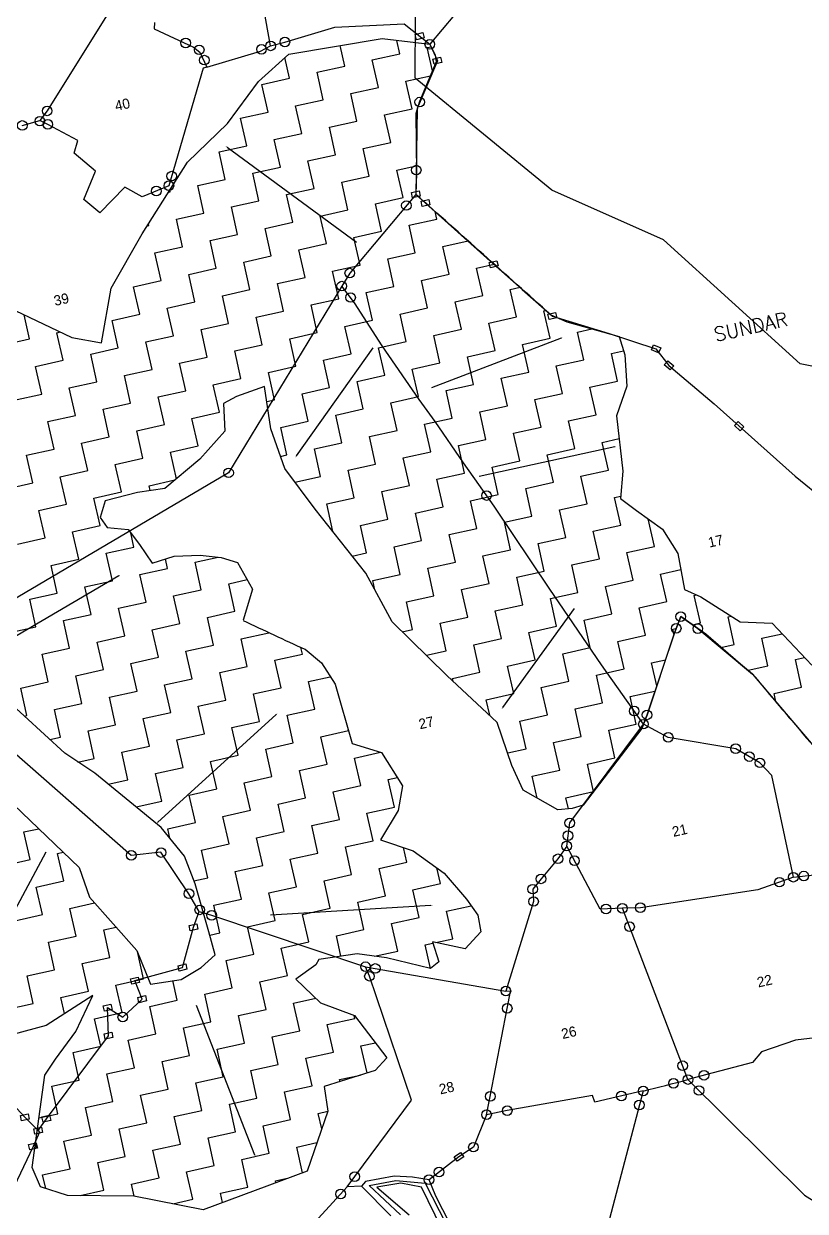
# Model space of a CAD drawing. Header units: metres. Extents: x 359024 to 361366, y 1738785 to 1741373.
# Drawn here: x 360037 to 360728, y 1739338 to 1740389 of the extents above; entities that cross this region are included whole.
import ezdxf

# ---------------------------------------------------------------- set-up
doc = ezdxf.new("R2010")
doc.units = ezdxf.units.M
for name, color, linetype in [('LINE_WATER', 4, 'Continuous'), ('POLY_HATCH', 12, 'Continuous'), ('POLY_PARCEL', 6, 'Continuous'), ('POLY_WATER', 4, 'Continuous'), ('SYM_ARROW', 1, 'Continuous'), ('TEXT_MAPOUT', 7, 'Continuous'), ('TEXT_PARCEL', 7, 'Continuous'), ('V_BOUND_LINE', 7, 'Continuous'), ('VILLAGE BOUNDRY', 15, 'Continuous')]:
    doc.layers.add(name, color=color, linetype=linetype)
doc.styles.get("Standard").update_dxf_attribs({"font": 'simplex.shx'})
doc.styles.add('TEXT_MAP', font='')
doc.styles.get('TEXT_MAP').set_extended_font_data('Kruti Dev 050')

msp = doc.modelspace()

# ---------------------------------------------------------------- linework, layer by layer
for points in [[(360383.1, 1740379.5), (360389.9, 1740381), (360390.9, 1740376.3), (360384.2, 1740374.8)], [(360398.8, 1740357.6), (360405.6, 1740359.2), (360406.6, 1740354.5), (360399.8, 1740353)], [(360379.8, 1740239.5), (360386.5, 1740241), (360387.6, 1740236.3), (360380.8, 1740234.8)], [(360388.3, 1740231.9), (360395.1, 1740233.4), (360396.1, 1740228.7), (360389.3, 1740227.2)], [(360448.6, 1740177.8), (360455.4, 1740179.3), (360456.5, 1740174.6), (360449.7, 1740173.1)], [(360500.5, 1740131.9), (360507.3, 1740133.4), (360508.3, 1740128.7), (360501.5, 1740127.2)], [(360593.8, 1740104.9), (360600.3, 1740102.3), (360598.4, 1740097.9), (360592, 1740100.5)], [(360606.5, 1740090.8), (360611.8, 1740086.3), (360608.7, 1740082.6), (360603.4, 1740087.1)], [(360668.7, 1740037.1), (360673.9, 1740032.4), (360670.7, 1740028.9), (360665.5, 1740033.5)], [(360183, 1739591.2), (360189.8, 1739592.7), (360190.9, 1739588), (360184.1, 1739586.5)], [(360173.4, 1739555.6), (360180.1, 1739557.2), (360181.2, 1739552.5), (360174.4, 1739550.9)], [(360131.3, 1739544.1), (360138, 1739545.6), (360139.1, 1739540.9), (360132.3, 1739539.4)], [(360137.7, 1739527.6), (360144.5, 1739529.2), (360145.5, 1739524.5), (360138.7, 1739522.9)], [(360107.1, 1739520.1), (360113.9, 1739521.6), (360114.9, 1739516.9), (360108.2, 1739515.4)], [(360107.8, 1739495.3), (360114.6, 1739496.8), (360115.6, 1739492.1), (360108.8, 1739490.6)], [(360033.8, 1739423.2), (360040.6, 1739424.7), (360041.6, 1739420), (360034.8, 1739418.5)], [(360052.9, 1739421.8), (360059.6, 1739423.3), (360060.7, 1739418.6), (360053.9, 1739417.1)], [(360045.7, 1739411.3), (360052.5, 1739412.8), (360053.5, 1739408.1), (360046.7, 1739406.6)], [(360041.1, 1739397.4), (360047.8, 1739398.9), (360048.9, 1739394.2), (360042.1, 1739392.7)], [(360417.5, 1739386.6), (360423.3, 1739390.5), (360426, 1739386.5), (360420.2, 1739382.6)]]:
    msp.add_lwpolyline(points, close=True)
for centre in [(360180, 1740371.9), (360267.8, 1740372.7), (360396, 1740370.7), (360192, 1740365.8), (360247.1, 1740366.3), (360255.2, 1740369.3), (360196.6, 1740356.7), (360387.1, 1740319.6), (360057.5, 1740311.8), (360035.5, 1740298.9), (360051, 1740302.7), (360058.1, 1740299.9), (360167.7, 1740254.1), (360384, 1740259.4), (360165.2, 1740245.6), (360154.1, 1740240.9), (360375.3, 1740228.1), (360325.2, 1740168.3), (360318.1, 1740156.8), (360325.9, 1740146.7), (360218, 1739991.6), (360446.2, 1739971.5), (360618, 1739864.4), (360614, 1739854), (360633.1, 1739853.8), (360576.8, 1739780.9), (360588.2, 1739777.5), (360585, 1739769.3), (360606.9, 1739757.6), (360666.6, 1739747.6), (360678.6, 1739740.6), (360688, 1739735.1), (360519.8, 1739681.9), (360518.3, 1739670.6), (360158.3, 1739655.7), (360517.1, 1739661.5), (360131.9, 1739653.2), (360509.4, 1739650.2), (360524, 1739648.5), (360726.9, 1739634.9), (360494.4, 1739632.4), (360705.3, 1739629.5), (360717.6, 1739633.9), (360182.9, 1739619.3), (360487, 1739623.3), (360192.5, 1739605), (360487.8, 1739612.4), (360551.9, 1739605.8), (360566.4, 1739606.4), (360582.3, 1739606.9), (360203, 1739600.2), (360572.7, 1739590.1), (360339.1, 1739554.7), (360347.8, 1739553.2), (360342.6, 1739546.3), (360463.3, 1739533.2), (360124.4, 1739510.2), (360464.5, 1739517.9), (360619.7, 1739467.1), (360638.6, 1739458.7), (360611.6, 1739451.6), (360624.4, 1739454.9), (360449.5, 1739440), (360565.5, 1739440.3), (360584.8, 1739444.8), (360634.1, 1739445.2), (360464.5, 1739427.4), (360581.4, 1739432.4), (360446.2, 1739423.8), (360434.6, 1739395.1), (360404.2, 1739373.1), (360329.6, 1739369), (360395.3, 1739366.3), (360317.1, 1739353.6)]:
    msp.add_circle(centre, 4.25)
at = {"layer": 'LINE_WATER'}
for p, q in [((360342.3, 1739361.2), (360366, 1739365.6)), ((360366, 1739365.6), (360392, 1739363.1)), ((360370.2, 1739335.2), (360342.3, 1739361.2)), ((360370.5, 1739363.2), (360349.1, 1739359.8)), ((360349.1, 1739359.8), (360377.7, 1739335.3)), ((360388.8, 1739359.8), (360370.5, 1739363.2)), ((360406.7, 1739322.8), (360388.8, 1739359.8)), ((360392, 1739363.1), (360451.9, 1739245.8))]:
    msp.add_line(p, q, dxfattribs=at)
at = {"layer": 'POLY_HATCH'}
for p, q in [((360271.3, 1740362.1), (360353.8, 1740375.7)), ((360353.8, 1740375.7), (360396, 1740370.7)), ((360396, 1740370.7), (360400.8, 1740361.4)), ((360244.6, 1740337.7), (360271.3, 1740362.1)), ((360401.7, 1740355.2), (360387, 1740320.2)), ((360400.8, 1740361.4), (360401.7, 1740355.2)), ((360217, 1740300.5), (360244.6, 1740337.7)), ((360387, 1740320.2), (360383.7, 1740309.6)), ((360181.8, 1740266.4), (360217, 1740300.5)), ((360383.7, 1740309.6), (360384.1, 1740256.7)), ((360141.5, 1740203), (360181.8, 1740266.4)), ((360384.1, 1740256.7), (360383.7, 1740237.9)), ((360114.2, 1740155.1), (360141.5, 1740203)), ((360105.6, 1740106.6), (360114.2, 1740155.1)), ((360029.2, 1740135.2), (360079.3, 1740111.4)), ((360503.2, 1740131.3), (360517.3, 1740125.1)), ((360517.3, 1740125.1), (360563.4, 1740112.1)), ((360079.3, 1740111.4), (360105.6, 1740106.6)), ((360563.4, 1740112.1), (360568.6, 1740095.9)), ((360568.6, 1740095.9), (360570.4, 1740068.4)), ((360225.1, 1740059), (360213.5, 1740053)), ((360249.8, 1740068), (360225.1, 1740059)), ((360255.5, 1740030.6), (360249.8, 1740068)), ((360570.4, 1740068.4), (360561.3, 1740042.1)), ((360213.5, 1740053), (360214.7, 1740028.4)), ((360561.3, 1740042.1), (360566.9, 1739993)), ((360214.7, 1740028.4), (360192.7, 1740003.7)), ((360267.7, 1739995.5), (360255.5, 1740030.6)), ((360192.7, 1740003.7), (360161.5, 1739977.8)), ((360294.7, 1739959.5), (360267.7, 1739995.5)), ((360566.9, 1739993), (360564.8, 1739969)), ((360161.5, 1739977.8), (360137.4, 1739974.2)), ((360108.9, 1739966.9), (360104.5, 1739952.2)), ((360137.4, 1739974.2), (360108.9, 1739966.9)), ((360564.8, 1739969), (360579, 1739958.2)), ((360339.4, 1739902.8), (360294.7, 1739959.5)), ((360579, 1739958.2), (360602, 1739941.9)), ((360104.5, 1739952.2), (360110.7, 1739943.3)), ((360110.7, 1739943.3), (360129.2, 1739941.4)), ((360129.2, 1739941.4), (360139.1, 1739928.1)), ((360602, 1739941.9), (360615.4, 1739920.3)), ((360139.1, 1739928.1), (360150.5, 1739911.8)), ((360150.5, 1739911.8), (360169.8, 1739917.8)), ((360169.8, 1739917.8), (360192.8, 1739918.7)), ((360192.8, 1739918.7), (360211.3, 1739916.8)), ((360211.3, 1739916.8), (360226, 1739912.3)), ((360226, 1739912.3), (360239.3, 1739888.8)), ((360615.4, 1739920.3), (360621.4, 1739888.4)), ((360362.7, 1739859.9), (360339.4, 1739902.8)), ((360239.3, 1739888.8), (360230.8, 1739861.2)), ((360621.4, 1739888.4), (360635.7, 1739881.9)), ((360635.7, 1739881.9), (360670.7, 1739859.7)), ((360411.2, 1739812.3), (360362.7, 1739859.9)), ((360618, 1739864.4), (360611.6, 1739847.8)), ((360640.1, 1739848.8), (360618, 1739864.4)), ((360670.7, 1739859.7), (360698.9, 1739858.5)), ((360670.9, 1739822.3), (360640.1, 1739848.8)), ((360698.9, 1739858.5), (360734, 1739821.4)), ((360611.6, 1739847.8), (360588.2, 1739777.5)), ((360285.6, 1739835.6), (360300.3, 1739823.4)), ((360300.3, 1739823.4), (360312.3, 1739804.6)), ((360681.6, 1739813.6), (360670.9, 1739822.3)), ((360455.7, 1739770.7), (360411.2, 1739812.3)), ((360312.3, 1739804.6), (360327.4, 1739752.1)), ((360073.1, 1739743.5), (360019.3, 1739793.3)), ((360588.2, 1739777.5), (360583.6, 1739765.5)), ((360468.7, 1739732.6), (360455.7, 1739770.7)), ((360583.6, 1739765.5), (360531.7, 1739697.5)), ((360327.4, 1739752.1), (360353.3, 1739744.2)), ((360353.3, 1739744.2), (360371.9, 1739714.8)), ((360099.6, 1739725.9), (360073.1, 1739743.5)), ((360158.4, 1739677.9), (360099.6, 1739725.9)), ((360478.7, 1739710.8), (360468.7, 1739732.6)), ((360371.9, 1739714.8), (360368.1, 1739692.9)), ((360509.3, 1739693.6), (360478.7, 1739710.8)), ((360028, 1739697.9), (360085.8, 1739642.5)), ((360368.1, 1739692.9), (360352.3, 1739667)), ((360521.9, 1739694.7), (360509.3, 1739693.6)), ((360531.7, 1739697.5), (360521.9, 1739694.7)), ((360179.1, 1739652.4), (360158.4, 1739677.9)), ((360352.3, 1739667), (360381.2, 1739657.2)), ((360188.3, 1739628.1), (360179.1, 1739652.4)), ((360381.2, 1739657.2), (360408.8, 1739637.5)), ((360085.8, 1739642.5), (360094.9, 1739616.2)), ((360200.6, 1739585.7), (360188.3, 1739628.1)), ((360408.8, 1739637.5), (360428.6, 1739614.5)), ((360094.9, 1739616.2), (360136.9, 1739569.1)), ((360428.6, 1739614.5), (360438.6, 1739600.4)), ((360438.6, 1739600.4), (360441.1, 1739585.5)), ((360206.1, 1739565.3), (360200.6, 1739585.7)), ((360427.3, 1739570.4), (360398.3, 1739576.8)), ((360398.3, 1739576.8), (360404, 1739559.1)), ((360441.1, 1739585.5), (360427.3, 1739570.4)), ((360136.9, 1739569.1), (360148.8, 1739539.3)), ((360193.6, 1739554), (360206.1, 1739565.3)), ((360331.8, 1739566.2), (360297.7, 1739561.2)), ((360357.6, 1739562.5), (360331.8, 1739566.2)), ((360295.3, 1739556.4), (360277.5, 1739543.8)), ((360297.7, 1739561.2), (360295.3, 1739556.4)), ((360396.7, 1739553.2), (360357.6, 1739562.5)), ((360404, 1739559.1), (360396.7, 1739553.2)), ((360176.1, 1739543.5), (360193.6, 1739554)), ((360148.8, 1739539.3), (360176.1, 1739543.5)), ((360277.5, 1739543.8), (360299.4, 1739522.9)), ((360098, 1739529.3), (360056.6, 1739502.8)), ((360082.8, 1739497.5), (360098, 1739529.3)), ((360299.4, 1739522.9), (360329.4, 1739511.6)), ((360056.6, 1739502.8), (360016.1, 1739491.8)), ((360329.4, 1739511.6), (360358.1, 1739474)), ((360065, 1739472.9), (360082.8, 1739497.5)), ((360055.3, 1739458.7), (360065, 1739472.9)), ((360358.1, 1739474), (360347.7, 1739463)), ((360347.7, 1739463), (360302.7, 1739448.7)), ((360044.3, 1739377.2), (360055.3, 1739458.7)), ((360302.7, 1739448.7), (360305.8, 1739427)), ((360305.8, 1739427), (360287.6, 1739374)), ((360051.6, 1739359.9), (360044.3, 1739377.2)), ((360287.6, 1739374), (360195.4, 1739339.7)), ((360075.6, 1739352.4), (360051.6, 1739359.9)), ((360134.2, 1739351.8), (360075.6, 1739352.4)), ((360195.4, 1739339.7), (360134.2, 1739351.8))]:
    msp.add_line(p, q, dxfattribs=at)
at = {"layer": 'POLY_HATCH', "linetype": 'Continuous'}
for p, q in [((360369.4, 1740362.4), (360366.8, 1740374.2)), ((360320.7, 1740351.5), (360316.6, 1740369.6)), ((360393.8, 1740367.8), (360397.1, 1740368.6)), ((360398.4, 1740347.3), (360393.8, 1740367.8)), ((360271.9, 1740340.6), (360267.8, 1740359)), ((360345, 1740357), (360369.4, 1740362.4)), ((360350.5, 1740332.6), (360345, 1740357)), ((360296.3, 1740346.1), (360320.7, 1740351.5)), ((360301.7, 1740321.7), (360296.3, 1740346.1)), ((360374.9, 1740338), (360396.5, 1740342.9)), ((360247.5, 1740335.2), (360271.9, 1740340.6)), ((360253, 1740310.8), (360247.5, 1740335.2)), ((360326.1, 1740327.1), (360350.5, 1740332.6)), ((360380.3, 1740313.7), (360374.9, 1740338)), ((360277.3, 1740316.2), (360301.7, 1740321.7)), ((360331.5, 1740302.8), (360326.1, 1740327.1)), ((360282.8, 1740291.9), (360277.3, 1740316.2)), ((360355.9, 1740308.2), (360380.3, 1740313.7)), ((360228.6, 1740305.4), (360253, 1740310.8)), ((360234, 1740281), (360228.6, 1740305.4)), ((360307.2, 1740297.3), (360331.5, 1740302.8)), ((360361.4, 1740283.8), (360355.9, 1740308.2)), ((360258.4, 1740286.4), (360282.8, 1740291.9)), ((360312.6, 1740272.9), (360307.2, 1740297.3)), ((360209.7, 1740275.5), (360234, 1740281)), ((360263.9, 1740262), (360258.4, 1740286.4)), ((360337, 1740278.4), (360361.4, 1740283.8)), ((360215.1, 1740251.2), (360209.7, 1740275.5)), ((360288.2, 1740267.5), (360312.6, 1740272.9)), ((360342.4, 1740254), (360337, 1740278.4)), ((360239.5, 1740256.6), (360263.9, 1740262)), ((360293.7, 1740243.1), (360288.2, 1740267.5)), ((360366.8, 1740259.5), (360384, 1740263.3)), ((360372.3, 1740235.1), (360366.8, 1740259.5)), ((360190.7, 1740245.7), (360215.1, 1740251.2)), ((360244.9, 1740232.2), (360239.5, 1740256.6)), ((360318.1, 1740248.6), (360342.4, 1740254)), ((360323.5, 1740224.2), (360318.1, 1740248.6)), ((360165, 1740240), (360166.3, 1740240.3)), ((360166.3, 1740240.3), (360166, 1740241.6)), ((360196.2, 1740221.3), (360190.7, 1740245.7)), ((360269.3, 1740237.7), (360293.7, 1740243.1)), ((360274.7, 1740213.3), (360269.3, 1740237.7)), ((360220.5, 1740226.8), (360244.9, 1740232.2)), ((360347.9, 1740229.6), (360372.3, 1740235.1)), ((360353.3, 1740205.3), (360347.9, 1740229.6)), ((360171.8, 1740215.9), (360196.2, 1740221.3)), ((360226, 1740202.4), (360220.5, 1740226.8)), ((360299.1, 1740218.7), (360323.5, 1740224.2)), ((360304.6, 1740194.4), (360299.1, 1740218.7)), ((360402.1, 1740216.1), (360400.6, 1740222.9)), ((360146, 1740210.1), (360147.4, 1740210.4)), ((360147.4, 1740210.4), (360147.1, 1740211.9)), ((360177.2, 1740191.5), (360171.8, 1740215.9)), ((360250.4, 1740207.9), (360274.7, 1740213.3)), ((360255.8, 1740183.5), (360250.4, 1740207.9)), ((360377.7, 1740210.7), (360402.1, 1740216.1)), ((360383.1, 1740186.3), (360377.7, 1740210.7)), ((360201.6, 1740197), (360226, 1740202.4)), ((360207.1, 1740172.6), (360201.6, 1740197)), ((360328.9, 1740199.8), (360353.3, 1740205.3)), ((360334.4, 1740175.4), (360328.9, 1740199.8)), ((360407.5, 1740191.8), (360430, 1740196.8)), ((360152.9, 1740186.1), (360177.2, 1740191.5)), ((360158.3, 1740161.7), (360152.9, 1740186.1)), ((360280.2, 1740188.9), (360304.6, 1740194.4)), ((360285.6, 1740164.5), (360280.2, 1740188.9)), ((360358.8, 1740180.9), (360383.1, 1740186.3)), ((360413, 1740167.4), (360407.5, 1740191.8)), ((360231.4, 1740178), (360255.8, 1740183.5)), ((360236.9, 1740153.7), (360231.4, 1740178)), ((360310, 1740170), (360334.4, 1740175.4)), ((360364.2, 1740156.5), (360358.8, 1740180.9)), ((360437.3, 1740172.8), (360452.9, 1740176.3)), ((360182.7, 1740167.1), (360207.1, 1740172.6)), ((360188.1, 1740142.8), (360182.7, 1740167.1)), ((360261.3, 1740159.1), (360285.6, 1740164.5)), ((360315.5, 1740145.6), (360310, 1740170)), ((360388.6, 1740161.9), (360413, 1740167.4)), ((360442.8, 1740148.5), (360437.3, 1740172.8)), ((360133.9, 1740156.2), (360158.3, 1740161.7)), ((360139.4, 1740131.9), (360133.9, 1740156.2)), ((360212.5, 1740148.2), (360236.9, 1740153.7)), ((360266.7, 1740134.7), (360261.3, 1740159.1)), ((360339.8, 1740151.1), (360364.2, 1740156.5)), ((360394, 1740137.6), (360388.6, 1740161.9)), ((360467.2, 1740153.9), (360475.8, 1740155.8)), ((360472.6, 1740129.5), (360467.2, 1740153.9)), ((360163.8, 1740137.3), (360188.1, 1740142.8)), ((360218, 1740123.8), (360212.5, 1740148.2)), ((360291.1, 1740140.2), (360315.5, 1740145.6)), ((360345.3, 1740126.7), (360339.8, 1740151.1)), ((360418.4, 1740143), (360442.8, 1740148.5)), ((360423.9, 1740118.6), (360418.4, 1740143)), ((360169.2, 1740112.9), (360163.8, 1740137.3)), ((360242.3, 1740129.3), (360266.7, 1740134.7)), ((360296.5, 1740115.8), (360291.1, 1740140.2)), ((360369.7, 1740132.1), (360394, 1740137.6)), ((360497, 1740135), (360498.7, 1740135.3)), ((360502.4, 1740110.6), (360497, 1740135)), ((360041.9, 1740110.1), (360037.1, 1740131.4)), ((360115, 1740126.4), (360139.4, 1740131.9)), ((360120.4, 1740102.1), (360115, 1740126.4)), ((360193.6, 1740118.4), (360218, 1740123.8)), ((360247.8, 1740104.9), (360242.3, 1740129.3)), ((360320.9, 1740121.2), (360345.3, 1740126.7)), ((360375.1, 1740107.7), (360369.7, 1740132.1)), ((360448.2, 1740124.1), (360472.6, 1740129.5)), ((360453.7, 1740099.7), (360448.2, 1740124.1)), ((360066.2, 1740115.5), (360069.2, 1740116.2)), ((360071.7, 1740091.2), (360066.2, 1740115.5)), ((360144.8, 1740107.5), (360169.2, 1740112.9)), ((360199, 1740094), (360193.6, 1740118.4)), ((360272.1, 1740110.3), (360296.5, 1740115.8)), ((360326.3, 1740096.9), (360320.9, 1740121.2)), ((360399.5, 1740113.2), (360423.9, 1740118.6)), ((360404.9, 1740088.8), (360399.5, 1740113.2)), ((360526.8, 1740116), (360539.4, 1740118.9)), ((360532.3, 1740091.7), (360526.8, 1740116)), ((360017.5, 1740104.6), (360041.9, 1740110.1)), ((360096.1, 1740096.6), (360120.4, 1740102.1)), ((360150.3, 1740083.1), (360144.8, 1740107.5)), ((360223.4, 1740099.5), (360247.8, 1740104.9)), ((360277.6, 1740086), (360272.1, 1740110.3)), ((360350.7, 1740102.3), (360375.1, 1740107.7)), ((360356.2, 1740077.9), (360350.7, 1740102.3)), ((360478.1, 1740105.1), (360502.4, 1740110.6)), ((360483.5, 1740080.8), (360478.1, 1740105.1)), ((360047.3, 1740085.7), (360071.7, 1740091.2)), ((360101.5, 1740072.2), (360096.1, 1740096.6)), ((360174.6, 1740088.6), (360199, 1740094)), ((360228.8, 1740075.1), (360223.4, 1740099.5)), ((360302, 1740091.4), (360326.3, 1740096.9)), ((360307.4, 1740067), (360302, 1740091.4)), ((360429.3, 1740094.3), (360453.7, 1740099.7)), ((360434.7, 1740069.9), (360429.3, 1740094.3)), ((360507.9, 1740086.2), (360532.3, 1740091.7)), ((360556.6, 1740097.1), (360567.4, 1740099.5)), ((360562.1, 1740072.7), (360556.6, 1740097.1)), ((360052.8, 1740061.3), (360047.3, 1740085.7)), ((360125.9, 1740077.7), (360150.3, 1740083.1)), ((360180.1, 1740064.2), (360174.6, 1740088.6)), ((360253.2, 1740080.5), (360277.6, 1740086)), ((360258.7, 1740056.1), (360253.2, 1740080.5)), ((360380.5, 1740083.4), (360404.9, 1740088.8)), ((360386, 1740059), (360380.5, 1740083.4)), ((360459.1, 1740075.3), (360483.5, 1740080.8)), ((360513.3, 1740061.8), (360507.9, 1740086.2)), ((360077.1, 1740066.8), (360101.5, 1740072.2)), ((360131.3, 1740053.3), (360125.9, 1740077.7)), ((360204.5, 1740069.6), (360228.8, 1740075.1)), ((360209.9, 1740045.3), (360204.5, 1740069.6)), ((360331.8, 1740072.5), (360356.2, 1740077.9)), ((360337.2, 1740048.1), (360331.8, 1740072.5)), ((360410.4, 1740064.4), (360434.7, 1740069.9)), ((360464.6, 1740050.9), (360459.1, 1740075.3)), ((360537.7, 1740067.3), (360562.1, 1740072.7)), ((360028.4, 1740055.9), (360052.8, 1740061.3)), ((360082.6, 1740042.4), (360077.1, 1740066.8)), ((360155.7, 1740058.7), (360180.1, 1740064.2)), ((360161.2, 1740034.4), (360155.7, 1740058.7)), ((360283, 1740061.6), (360307.4, 1740067)), ((360288.5, 1740037.2), (360283, 1740061.6)), ((360361.6, 1740053.5), (360386, 1740059)), ((360415.8, 1740040.1), (360410.4, 1740064.4)), ((360488.9, 1740056.4), (360513.3, 1740061.8)), ((360543.1, 1740042.9), (360537.7, 1740067.3)), ((360107, 1740047.9), (360131.3, 1740053.3)), ((360251.8, 1740054.6), (360258.7, 1740056.1)), ((360367.1, 1740029.2), (360361.6, 1740053.5)), ((360440.2, 1740045.5), (360464.6, 1740050.9)), ((360494.4, 1740032), (360488.9, 1740056.4)), ((360058.2, 1740037), (360082.6, 1740042.4)), ((360112.4, 1740023.5), (360107, 1740047.9)), ((360185.5, 1740039.8), (360209.9, 1740045.3)), ((360191, 1740015.4), (360185.5, 1740039.8)), ((360312.9, 1740042.7), (360337.2, 1740048.1)), ((360318.3, 1740018.3), (360312.9, 1740042.7)), ((360391.4, 1740034.6), (360415.8, 1740040.1)), ((360445.6, 1740021.1), (360440.2, 1740045.5)), ((360518.8, 1740037.5), (360543.1, 1740042.9)), ((360063.6, 1740012.6), (360058.2, 1740037)), ((360136.8, 1740028.9), (360161.2, 1740034.4)), ((360142.2, 1740004.5), (360136.8, 1740028.9)), ((360264.1, 1740031.8), (360288.5, 1740037.2)), ((360269.6, 1740007.4), (360264.1, 1740031.8)), ((360342.7, 1740023.7), (360367.1, 1740029.2)), ((360396.9, 1740010.2), (360391.4, 1740034.6)), ((360470, 1740026.6), (360494.4, 1740032)), ((360524.2, 1740013.1), (360518.8, 1740037.5)), ((360088, 1740018), (360112.4, 1740023.5)), ((360093.5, 1739993.7), (360088, 1740018)), ((360293.9, 1740012.8), (360318.3, 1740018.3)), ((360348.1, 1739999.3), (360342.7, 1740023.7)), ((360421.3, 1740015.7), (360445.6, 1740021.1)), ((360475.5, 1740002.2), (360470, 1740026.6)), ((360548.6, 1740018.5), (360563.6, 1740021.9)), ((360554, 1739994.1), (360548.6, 1740018.5)), ((360039.3, 1740007.1), (360063.6, 1740012.6)), ((360044.7, 1739982.8), (360039.3, 1740007.1)), ((360166.6, 1740010), (360191, 1740015.4)), ((360171.9, 1739986.4), (360166.6, 1740010)), ((360264, 1740006.1), (360269.6, 1740007.4)), ((360299.4, 1739988.5), (360293.9, 1740012.8)), ((360372.5, 1740004.8), (360396.9, 1740010.2)), ((360426.7, 1739991.3), (360421.3, 1740015.7)), ((360499.8, 1740007.6), (360524.2, 1740013.1)), ((360505.3, 1739983.3), (360499.8, 1740007.6)), ((360117.8, 1739999.1), (360142.2, 1740004.5)), ((360123.3, 1739974.7), (360117.8, 1739999.1)), ((360323.8, 1739993.9), (360348.1, 1739999.3)), ((360377.9, 1739980.4), (360372.5, 1740004.8)), ((360451.1, 1739996.7), (360475.5, 1740002.2)), ((360456.5, 1739972.4), (360451.1, 1739996.7)), ((360069.1, 1739988.2), (360093.5, 1739993.7)), ((360074.5, 1739963.8), (360069.1, 1739988.2)), ((360147.7, 1739980.2), (360170.5, 1739985.3)), ((360276.7, 1739983.4), (360299.4, 1739988.5)), ((360329.2, 1739969.5), (360323.8, 1739993.9)), ((360402.3, 1739985.9), (360426.7, 1739991.3)), ((360407.8, 1739961.5), (360402.3, 1739985.9)), ((360529.7, 1739988.7), (360554, 1739994.1)), ((360535.1, 1739964.3), (360529.7, 1739988.7)), ((360020.3, 1739977.3), (360044.7, 1739982.8)), ((360098.9, 1739969.3), (360123.3, 1739974.7)), ((360148.6, 1739975.9), (360147.7, 1739980.2)), ((360353.6, 1739975), (360377.9, 1739980.4)), ((360359, 1739950.6), (360353.6, 1739975)), ((360480.9, 1739977.8), (360505.3, 1739983.3)), ((360486.3, 1739953.4), (360480.9, 1739977.8)), ((360104.4, 1739944.9), (360098.9, 1739969.3)), ((360304.8, 1739964.1), (360329.2, 1739969.5)), ((360432.1, 1739966.9), (360456.5, 1739972.4)), ((360437.6, 1739942.5), (360432.1, 1739966.9)), ((360510.7, 1739958.9), (360535.1, 1739964.3)), ((360559.5, 1739969.8), (360565, 1739971)), ((360564.9, 1739945.4), (360559.5, 1739969.8)), ((360050.2, 1739958.4), (360074.5, 1739963.8)), ((360055.6, 1739934), (360050.2, 1739958.4)), ((360310.3, 1739939.7), (360304.8, 1739964.1)), ((360383.4, 1739956), (360407.8, 1739961.5)), ((360388.8, 1739931.7), (360383.4, 1739956)), ((360516.2, 1739934.5), (360510.7, 1739958.9)), ((360080, 1739939.5), (360104.4, 1739944.9)), ((360334.6, 1739945.1), (360359, 1739950.6)), ((360340.1, 1739920.8), (360334.6, 1739945.1)), ((360462, 1739948), (360486.3, 1739953.4)), ((360467.4, 1739923.6), (360462, 1739948)), ((360540.5, 1739939.9), (360564.9, 1739945.4)), ((360589.3, 1739950.8), (360589.4, 1739950.9)), ((360594.7, 1739926.5), (360589.3, 1739950.8)), ((360031.2, 1739928.6), (360055.6, 1739934)), ((360085.4, 1739915.1), (360080, 1739939.5)), ((360134.2, 1739926), (360131.4, 1739938.5)), ((360310.3, 1739939.7), (360310.3, 1739939.7)), ((360413.2, 1739937.1), (360437.6, 1739942.5)), ((360418.7, 1739912.7), (360413.2, 1739937.1)), ((360491.8, 1739929.1), (360516.2, 1739934.5)), ((360546, 1739915.6), (360540.5, 1739939.9)), ((360109.8, 1739920.5), (360134.2, 1739926)), ((360364.5, 1739926.2), (360388.8, 1739931.7)), ((360369.9, 1739901.8), (360364.5, 1739926.2)), ((360443, 1739918.2), (360467.4, 1739923.6)), ((360497.2, 1739904.7), (360491.8, 1739929.1)), ((360570.4, 1739921), (360594.7, 1739926.5)), ((360061, 1739909.6), (360085.4, 1739915.1)), ((360115.2, 1739896.1), (360109.8, 1739920.5)), ((360164, 1739907), (360162.1, 1739915.4)), ((360188.4, 1739912.5), (360208.8, 1739917)), ((360193.8, 1739888.1), (360188.4, 1739912.5)), ((360327.4, 1739917.9), (360340.1, 1739920.8)), ((360394.3, 1739907.3), (360418.7, 1739912.7)), ((360448.5, 1739893.8), (360443, 1739918.2)), ((360521.6, 1739910.1), (360546, 1739915.6)), ((360575.8, 1739896.6), (360570.4, 1739921)), ((360066.5, 1739885.3), (360061, 1739909.6)), ((360139.6, 1739901.6), (360164, 1739907)), ((360145.1, 1739877.2), (360139.6, 1739901.6)), ((360345.5, 1739896.4), (360369.9, 1739901.8)), ((360399.7, 1739882.9), (360394.3, 1739907.3)), ((360472.9, 1739899.2), (360497.2, 1739904.7)), ((360527.1, 1739885.8), (360521.6, 1739910.1)), ((360600.2, 1739902.1), (360618.1, 1739906.1)), ((360605.6, 1739877.7), (360600.2, 1739902.1)), ((360090.9, 1739890.7), (360115.2, 1739896.1)), ((360096.3, 1739866.3), (360090.9, 1739890.7)), ((360218.2, 1739893.5), (360234.5, 1739897.2)), ((360223.6, 1739869.2), (360218.2, 1739893.5)), ((360347.4, 1739888.1), (360345.5, 1739896.4)), ((360424.1, 1739888.3), (360448.5, 1739893.8)), ((360478.3, 1739874.9), (360472.9, 1739899.2)), ((360551.4, 1739891.2), (360575.8, 1739896.6)), ((360556.9, 1739866.8), (360551.4, 1739891.2)), ((360042.1, 1739879.8), (360066.5, 1739885.3)), ((360169.4, 1739882.7), (360193.8, 1739888.1)), ((360174.9, 1739858.3), (360169.4, 1739882.7)), ((360375.4, 1739877.5), (360399.7, 1739882.9)), ((360429.6, 1739864), (360424.1, 1739888.3)), ((360502.7, 1739880.3), (360527.1, 1739885.8)), ((360508.1, 1739855.9), (360502.7, 1739880.3)), ((360630, 1739883.2), (360632, 1739883.6)), ((360635.5, 1739858.8), (360630, 1739883.2)), ((360047.6, 1739855.4), (360042.1, 1739879.8)), ((360120.7, 1739871.8), (360145.1, 1739877.2)), ((360126.1, 1739847.4), (360120.7, 1739871.8)), ((360380.8, 1739853.1), (360375.4, 1739877.5)), ((360453.9, 1739869.4), (360478.3, 1739874.9)), ((360581.3, 1739872.3), (360605.6, 1739877.7)), ((360586.7, 1739847.9), (360581.3, 1739872.3)), ((360071.9, 1739860.9), (360096.3, 1739866.3)), ((360077.4, 1739836.5), (360071.9, 1739860.9)), ((360199.3, 1739863.7), (360223.6, 1739869.2)), ((360204.7, 1739839.3), (360199.3, 1739863.7)), ((360405.2, 1739858.5), (360429.6, 1739864)), ((360459.4, 1739845), (360453.9, 1739869.4)), ((360532.5, 1739861.4), (360556.9, 1739866.8)), ((360537.9, 1739837), (360532.5, 1739861.4)), ((360659.8, 1739864.2), (360662.7, 1739864.9)), ((360665.3, 1739839.8), (360659.8, 1739864.2)), ((360023.2, 1739850), (360047.6, 1739855.4)), ((360150.5, 1739852.8), (360174.9, 1739858.3)), ((360156, 1739828.5), (360150.5, 1739852.8)), ((360229.1, 1739844.8), (360253.5, 1739850.2)), ((360253.5, 1739850.2), (360253.4, 1739850.5)), ((360371.7, 1739851.1), (360380.8, 1739853.1)), ((360410.6, 1739834.2), (360405.2, 1739858.5)), ((360483.7, 1739850.5), (360508.1, 1739855.9)), ((360489.2, 1739826.1), (360483.7, 1739850.5)), ((360611.1, 1739853.3), (360614, 1739854)), ((360612, 1739849), (360611.1, 1739853.3)), ((360628.3, 1739857.2), (360635.5, 1739858.8)), ((360689.7, 1739845.3), (360707.6, 1739849.3)), ((360101.8, 1739841.9), (360126.1, 1739847.4)), ((360107.2, 1739817.6), (360101.8, 1739841.9)), ((360180.3, 1739833.9), (360204.7, 1739839.3)), ((360234.5, 1739820.4), (360229.1, 1739844.8)), ((360435, 1739839.6), (360459.4, 1739845)), ((360440.4, 1739815.2), (360435, 1739839.6)), ((360562.3, 1739842.4), (360586.7, 1739847.9)), ((360567.8, 1739818.1), (360562.3, 1739842.4)), ((360653.6, 1739837.2), (360665.3, 1739839.8)), ((360695.1, 1739820.9), (360689.7, 1739845.3)), ((360053, 1739831.1), (360077.4, 1739836.5)), ((360058.4, 1739806.7), (360053, 1739831.1)), ((360131.6, 1739823), (360156, 1739828.5)), ((360185.8, 1739809.5), (360180.3, 1739833.9)), ((360258.9, 1739825.9), (360283.3, 1739831.3)), ((360283.3, 1739831.3), (360282, 1739837.2)), ((360393, 1739830.2), (360410.6, 1739834.2)), ((360513.6, 1739831.6), (360537.9, 1739837)), ((360519, 1739807.2), (360513.6, 1739831.6)), ((360719.5, 1739826.4), (360727.6, 1739828.2)), ((360082.8, 1739812.1), (360107.2, 1739817.6)), ((360137, 1739798.6), (360131.6, 1739823)), ((360210.2, 1739815), (360234.5, 1739820.4)), ((360264.4, 1739801.5), (360258.9, 1739825.9)), ((360464.8, 1739820.7), (360489.2, 1739826.1)), ((360470.3, 1739796.3), (360464.8, 1739820.7)), ((360543.4, 1739812.6), (360567.8, 1739818.1)), ((360592.1, 1739823.5), (360604.4, 1739826.2)), ((360596.7, 1739803.1), (360592.1, 1739823.5)), ((360677.5, 1739817), (360695.1, 1739820.9)), ((360724.9, 1739802), (360719.5, 1739826.4)), ((360034.1, 1739801.2), (360058.4, 1739806.7)), ((360088.3, 1739787.7), (360082.8, 1739812.1)), ((360161.4, 1739804.1), (360185.8, 1739809.5)), ((360215.6, 1739790.6), (360210.2, 1739815)), ((360288.7, 1739806.9), (360308, 1739811.2)), ((360294.2, 1739782.5), (360288.7, 1739806.9)), ((360416.1, 1739809.8), (360440.4, 1739815.2)), ((360416.6, 1739807.3), (360416.1, 1739809.8)), ((360494.6, 1739801.7), (360519, 1739807.2)), ((360548.8, 1739788.2), (360543.4, 1739812.6)), ((360039.5, 1739776.9), (360034.1, 1739801.2)), ((360112.6, 1739793.2), (360137, 1739798.6)), ((360166.8, 1739779.7), (360161.4, 1739804.1)), ((360240, 1739796), (360264.4, 1739801.5)), ((360445.9, 1739790.8), (360470.3, 1739796.3)), ((360500.1, 1739777.4), (360494.6, 1739801.7)), ((360573.2, 1739793.7), (360595.2, 1739798.6)), ((360700.5, 1739796.5), (360724.9, 1739802)), ((360702.2, 1739789), (360700.5, 1739796.5)), ((360063.9, 1739782.3), (360088.3, 1739787.7)), ((360118.1, 1739768.8), (360112.6, 1739793.2)), ((360191.2, 1739785.1), (360215.6, 1739790.6)), ((360245.4, 1739771.7), (360240, 1739796)), ((360449, 1739777.1), (360445.9, 1739790.8)), ((360524.5, 1739782.8), (360548.8, 1739788.2)), ((360578.7, 1739769.3), (360573.2, 1739793.7)), ((360037.6, 1739776.4), (360039.5, 1739776.9)), ((360069.3, 1739757.9), (360063.9, 1739782.3)), ((360142.5, 1739774.3), (360166.8, 1739779.7)), ((360196.7, 1739760.8), (360191.2, 1739785.1)), ((360269.8, 1739777.1), (360294.2, 1739782.5)), ((360275.2, 1739752.7), (360269.8, 1739777.1)), ((360475.7, 1739771.9), (360500.1, 1739777.4)), ((360529.9, 1739758.4), (360524.5, 1739782.8)), ((360093.7, 1739763.4), (360118.1, 1739768.8)), ((360147.9, 1739749.9), (360142.5, 1739774.3)), ((360221, 1739766.2), (360245.4, 1739771.7)), ((360226.5, 1739741.8), (360221, 1739766.2)), ((360324, 1739763.6), (360323.7, 1739765.1)), ((360481.2, 1739747.5), (360475.7, 1739771.9)), ((360554.3, 1739763.9), (360578.7, 1739769.3)), ((360059.8, 1739755.8), (360069.3, 1739757.9)), ((360099.2, 1739739), (360093.7, 1739763.4)), ((360172.3, 1739755.3), (360196.7, 1739760.8)), ((360177.7, 1739730.9), (360172.3, 1739755.3)), ((360299.6, 1739758.2), (360324, 1739763.6)), ((360305.1, 1739733.8), (360299.6, 1739758.2)), ((360505.5, 1739753), (360529.9, 1739758.4)), ((360559.7, 1739739.5), (360554.3, 1739763.9)), ((360123.5, 1739744.4), (360147.9, 1739749.9)), ((360129, 1739720.1), (360123.5, 1739744.4)), ((360250.9, 1739747.3), (360275.2, 1739752.7)), ((360256.3, 1739722.9), (360250.9, 1739747.3)), ((360329.4, 1739739.2), (360352.5, 1739744.4)), ((360464.9, 1739743.9), (360481.2, 1739747.5)), ((360511, 1739728.6), (360505.5, 1739753)), ((360084.7, 1739735.8), (360099.2, 1739739)), ((360202.1, 1739736.4), (360226.5, 1739741.8)), ((360207.6, 1739712), (360202.1, 1739736.4)), ((360280.7, 1739728.4), (360305.1, 1739733.8)), ((360334.9, 1739714.9), (360329.4, 1739739.2)), ((360535.4, 1739734), (360559.7, 1739739.5)), ((360540.8, 1739709.7), (360535.4, 1739734)), ((360153.4, 1739725.5), (360177.7, 1739730.9)), ((360158.8, 1739701.1), (360153.4, 1739725.5)), ((360231.9, 1739717.5), (360256.3, 1739722.9)), ((360286.1, 1739704), (360280.7, 1739728.4)), ((360486.6, 1739723.2), (360511, 1739728.6)), ((360490.9, 1739703.9), (360486.6, 1739723.2)), ((360111.5, 1739716.2), (360129, 1739720.1)), ((360237.4, 1739693.1), (360231.9, 1739717.5)), ((360310.5, 1739709.4), (360334.9, 1739714.9)), ((360359.3, 1739720.3), (360367.3, 1739722.1)), ((360364.7, 1739695.9), (360359.3, 1739720.3)), ((360183.2, 1739706.6), (360207.6, 1739712)), ((360188.6, 1739682.2), (360183.2, 1739706.6)), ((360261.8, 1739698.5), (360286.1, 1739704)), ((360316, 1739685), (360310.5, 1739709.4)), ((360516.4, 1739704.2), (360540.8, 1739709.7)), ((360518.6, 1739694.4), (360516.4, 1739704.2)), ((360136.1, 1739696.1), (360158.8, 1739701.1)), ((360213, 1739687.6), (360237.4, 1739693.1)), ((360267.2, 1739674.2), (360261.8, 1739698.5)), ((360340.3, 1739690.5), (360364.7, 1739695.9)), ((360164.2, 1739676.7), (360188.6, 1739682.2)), ((360218.4, 1739663.3), (360213, 1739687.6)), ((360291.6, 1739679.6), (360316, 1739685)), ((360345.8, 1739666.1), (360340.3, 1739690.5)), ((360036.9, 1739673.9), (360050, 1739676.8)), ((360042.4, 1739649.5), (360036.9, 1739673.9)), ((360166.1, 1739668.4), (360164.2, 1739676.7)), ((360242.8, 1739668.7), (360267.2, 1739674.2)), ((360297, 1739655.2), (360291.6, 1739679.6)), ((360194.1, 1739657.8), (360218.4, 1739663.3)), ((360248.3, 1739644.3), (360242.8, 1739668.7)), ((360321.4, 1739660.7), (360345.8, 1739666.1)), ((360326.8, 1739636.3), (360321.4, 1739660.7)), ((360375.6, 1739647.2), (360372.7, 1739660.1)), ((360018, 1739644.1), (360042.4, 1739649.5)), ((360066.7, 1739655), (360071.6, 1739656.1)), ((360072.2, 1739630.6), (360066.7, 1739655)), ((360199.5, 1739633.4), (360194.1, 1739657.8)), ((360272.6, 1739649.8), (360297, 1739655.2)), ((360278.1, 1739625.4), (360272.6, 1739649.8)), ((360223.9, 1739638.9), (360248.3, 1739644.3)), ((360229.3, 1739614.5), (360223.9, 1739638.9)), ((360351.2, 1739641.7), (360375.6, 1739647.2)), ((360356.7, 1739617.4), (360351.2, 1739641.7)), ((360405.4, 1739628.2), (360402.3, 1739642.2)), ((360047.8, 1739625.1), (360072.2, 1739630.6)), ((360187.3, 1739630.7), (360199.5, 1739633.4)), ((360302.5, 1739630.8), (360326.8, 1739636.3)), ((360307.9, 1739606.5), (360302.5, 1739630.8)), ((360381, 1739622.8), (360405.4, 1739628.2)), ((360053.3, 1739600.8), (360047.8, 1739625.1)), ((360253.7, 1739620), (360278.1, 1739625.4)), ((360259.2, 1739595.6), (360253.7, 1739620)), ((360386.5, 1739598.4), (360381, 1739622.8)), ((360077.6, 1739606.2), (360099.5, 1739611.1)), ((360205, 1739609.1), (360229.3, 1739614.5)), ((360210.4, 1739584.7), (360205, 1739609.1)), ((360332.3, 1739611.9), (360356.7, 1739617.4)), ((360337.7, 1739587.5), (360332.3, 1739611.9)), ((360410.9, 1739603.9), (360432.7, 1739608.7)), ((360028.9, 1739595.3), (360053.3, 1739600.8)), ((360083.1, 1739581.8), (360077.6, 1739606.2)), ((360283.5, 1739601), (360307.9, 1739606.5)), ((360289, 1739576.6), (360283.5, 1739601)), ((360362.1, 1739593), (360386.5, 1739598.4)), ((360416.3, 1739579.5), (360410.9, 1739603.9)), ((360107.5, 1739587.3), (360118.5, 1739589.8)), ((360112.9, 1739562.9), (360107.5, 1739587.3)), ((360234.8, 1739590.1), (360259.2, 1739595.6)), ((360240.2, 1739565.8), (360234.8, 1739590.1)), ((360313.4, 1739582.1), (360337.7, 1739587.5)), ((360367.6, 1739568.6), (360362.1, 1739593)), ((360058.7, 1739576.4), (360083.1, 1739581.8)), ((360064.1, 1739552), (360058.7, 1739576.4)), ((360201.4, 1739582.7), (360210.4, 1739584.7)), ((360264.6, 1739571.2), (360289, 1739576.6)), ((360317.4, 1739564.1), (360313.4, 1739582.1)), ((360391.9, 1739574), (360398.7, 1739575.6)), ((360401.2, 1739576.1), (360416.3, 1739579.5)), ((360142.7, 1739544), (360137.3, 1739568.2)), ((360215.8, 1739560.3), (360240.2, 1739565.8)), ((360270, 1739546.8), (360264.6, 1739571.2)), ((360347.1, 1739564), (360367.6, 1739568.6)), ((360396.6, 1739553.2), (360391.9, 1739574)), ((360088.5, 1739557.5), (360112.9, 1739562.9)), ((360094, 1739533.1), (360088.5, 1739557.5)), ((360221.3, 1739535.9), (360215.8, 1739560.3)), ((360039.8, 1739546.6), (360064.1, 1739552)), ((360045.2, 1739522.2), (360039.8, 1739546.6)), ((360118.3, 1739538.5), (360142.7, 1739544)), ((360245.7, 1739541.4), (360270, 1739546.8)), ((360123.8, 1739514.2), (360118.3, 1739538.5)), ((360172.5, 1739525), (360168.7, 1739542.4)), ((360196.9, 1739530.5), (360221.3, 1739535.9)), ((360251.1, 1739517), (360245.7, 1739541.4)), ((360069.6, 1739527.6), (360094, 1739533.1)), ((360072.8, 1739513.2), (360069.6, 1739527.6)), ((360148.2, 1739519.6), (360172.5, 1739525)), ((360202.4, 1739506.1), (360196.9, 1739530.5)), ((360275.5, 1739522.4), (360295.2, 1739526.9)), ((360020.8, 1739516.8), (360045.2, 1739522.2)), ((360099.4, 1739508.7), (360123.8, 1739514.2)), ((360153.6, 1739495.2), (360148.2, 1739519.6)), ((360226.7, 1739511.6), (360251.1, 1739517)), ((360280.9, 1739498.1), (360275.5, 1739522.4)), ((360104.9, 1739484.3), (360099.4, 1739508.7)), ((360178, 1739500.7), (360202.4, 1739506.1)), ((360232.2, 1739487.2), (360226.7, 1739511.6)), ((360305.3, 1739503.5), (360329.7, 1739509)), ((360310.8, 1739479.1), (360305.3, 1739503.5)), ((360329.7, 1739509), (360329.1, 1739511.7)), ((360129.2, 1739489.8), (360153.6, 1739495.2)), ((360183.4, 1739476.3), (360178, 1739500.7)), ((360256.6, 1739492.6), (360280.9, 1739498.1)), ((360262, 1739468.2), (360256.6, 1739492.6)), ((360080.5, 1739478.9), (360104.9, 1739484.3)), ((360134.7, 1739465.4), (360129.2, 1739489.8)), ((360207.8, 1739481.7), (360232.2, 1739487.2)), ((360213.3, 1739457.4), (360207.8, 1739481.7)), ((360335.1, 1739484.6), (360347.9, 1739487.4)), ((360340.5, 1739460.7), (360335.1, 1739484.6)), ((360085.9, 1739454.5), (360080.5, 1739478.9)), ((360159.1, 1739470.8), (360183.4, 1739476.3)), ((360164.5, 1739446.5), (360159.1, 1739470.8)), ((360286.4, 1739473.7), (360310.8, 1739479.1)), ((360291.8, 1739449.3), (360286.4, 1739473.7)), ((360110.3, 1739460), (360134.7, 1739465.4)), ((360115.7, 1739435.6), (360110.3, 1739460)), ((360237.6, 1739462.8), (360262, 1739468.2)), ((360243.1, 1739438.4), (360237.6, 1739462.8)), ((360061.5, 1739449.1), (360085.9, 1739454.5)), ((360188.9, 1739451.9), (360213.3, 1739457.4)), ((360194.3, 1739427.5), (360188.9, 1739451.9)), ((360316.2, 1739454.8), (360334.6, 1739458.9)), ((360316.6, 1739453.1), (360316.2, 1739454.8)), ((360067, 1739424.7), (360061.5, 1739449.1)), ((360140.1, 1739441), (360164.5, 1739446.5)), ((360145.6, 1739416.6), (360140.1, 1739441)), ((360267.4, 1739443.9), (360291.8, 1739449.3)), ((360272.9, 1739419.5), (360267.4, 1739443.9)), ((360091.4, 1739430.1), (360115.7, 1739435.6)), ((360096.8, 1739405.8), (360091.4, 1739430.1)), ((360218.7, 1739433), (360243.1, 1739438.4)), ((360224.1, 1739408.6), (360218.7, 1739433)), ((360050.2, 1739420.9), (360067, 1739424.7)), ((360169.9, 1739422.1), (360194.3, 1739427.5)), ((360175.4, 1739397.7), (360169.9, 1739422.1)), ((360248.5, 1739414), (360272.9, 1739419.5)), ((360297.3, 1739424.9), (360305.7, 1739426.8)), ((360300.4, 1739411.2), (360297.3, 1739424.9)), ((360121.2, 1739411.2), (360145.6, 1739416.6)), ((360126.6, 1739386.8), (360121.2, 1739411.2)), ((360199.8, 1739403.2), (360224.1, 1739408.6)), ((360254, 1739389.7), (360248.5, 1739414)), ((360048.1, 1739394.9), (360047.2, 1739398.8)), ((360072.4, 1739400.3), (360096.8, 1739405.8)), ((360077.9, 1739375.9), (360072.4, 1739400.3)), ((360151, 1739392.3), (360175.4, 1739397.7)), ((360205.2, 1739378.8), (360199.8, 1739403.2)), ((360278.3, 1739395.1), (360296.2, 1739399.1)), ((360046.6, 1739394.5), (360048.1, 1739394.9)), ((360102.3, 1739381.4), (360126.6, 1739386.8)), ((360156.5, 1739367.9), (360151, 1739392.3)), ((360229.6, 1739384.2), (360254, 1739389.7)), ((360283.4, 1739372.5), (360278.3, 1739395.1)), ((360053.5, 1739370.5), (360077.9, 1739375.9)), ((360107.7, 1739357), (360102.3, 1739381.4)), ((360180.8, 1739373.3), (360205.2, 1739378.8)), ((360235, 1739359.8), (360229.6, 1739384.2)), ((360056.2, 1739358.5), (360053.5, 1739370.5)), ((360132.1, 1739362.4), (360156.5, 1739367.9)), ((360186.3, 1739349), (360180.8, 1739373.3)), ((360259.4, 1739365.3), (360271.3, 1739368)), ((360086.7, 1739352.3), (360107.7, 1739357)), ((360134.5, 1739351.7), (360132.1, 1739362.4)), ((360210.7, 1739354.4), (360235, 1739359.8)), ((360259.8, 1739363.6), (360259.4, 1739365.3)), ((360168.6, 1739345), (360186.3, 1739349)), ((360212.5, 1739346), (360210.7, 1739354.4))]:
    msp.add_line(p, q, dxfattribs=at)
at = {"layer": 'POLY_HATCH'}
for centre, radius, start, end in [((342661, 1720249.4), 26713.9, 48.09515, 48.43858), ((362650.3, 1744968.9), 5651.9, 244.6536, 245.2661), ((363133.9, 1741843.1), 3183.2, 219.6108, 220.5783), ((365439.5, 1743776.2), 6191.9, 220.28627, 221.03841)]:
    msp.add_arc(centre, radius, start, end, dxfattribs=at)
at = {"layer": 'POLY_PARCEL'}
for p, q in [((360255.2, 1740369.3), (360246.5, 1740416.9)), ((360111.6, 1740398.2), (360057.5, 1740311.8)), ((360152.6, 1740389.9), (360152.2, 1740384.3)), ((360267.8, 1740372.7), (360311.9, 1740385.8)), ((360311.9, 1740385.8), (360373.4, 1740388.8)), ((360373.4, 1740388.8), (360396, 1740370.7)), ((360152.2, 1740384.3), (360187.1, 1740368.3)), ((360187.1, 1740368.3), (360192.5, 1740363.7)), ((360192.5, 1740363.7), (360198.8, 1740350.4)), ((360198.8, 1740350.4), (360246.1, 1740364.6)), ((360246.1, 1740364.6), (360255.2, 1740369.3)), ((360255.2, 1740369.3), (360267.8, 1740372.7)), ((360195.6, 1740349.5), (360165.2, 1740245.6)), ((360198.8, 1740350.4), (360195.6, 1740349.5)), ((360057.5, 1740311.8), (360050.9, 1740303.3)), ((360035.5, 1740298.9), (360050.9, 1740303.3)), ((360058.1, 1740299.9), (360050.9, 1740303.3)), ((360084.7, 1740285.7), (360058.1, 1740299.9)), ((360081.3, 1740274.5), (360084.7, 1740285.7)), ((360100.2, 1740258.6), (360081.3, 1740274.5)), ((360089.8, 1740233.4), (360100.2, 1740258.6)), ((360126.3, 1740244.2), (360104.2, 1740221.6)), ((360141.6, 1740235.7), (360126.3, 1740244.2)), ((360165.2, 1740245.6), (360141.6, 1740235.7)), ((360383.7, 1740237.9), (360325.2, 1740168.3)), ((360104.2, 1740221.6), (360089.8, 1740233.4)), ((360325.2, 1740168.3), (360318.1, 1740156.8)), ((360318.1, 1740156.8), (360218, 1739991.6)), ((360329.4, 1740142.1), (360318.1, 1740156.8)), ((360353.9, 1740104), (360329.4, 1740142.1)), ((360386.7, 1740056.6), (360353.9, 1740104)), ((360400.6, 1740036.9), (360386.7, 1740056.6)), ((360425.7, 1740000.5), (360400.6, 1740036.9)), ((360452.9, 1739962.1), (360425.7, 1740000.5)), ((360218, 1739991.6), (359939, 1739827.1)), ((360502.2, 1739888.6), (360452.9, 1739962.1)), ((360547.9, 1739821.7), (360502.2, 1739888.6)), ((360614, 1739854), (360618, 1739864.4)), ((360618, 1739864.4), (360633.1, 1739853.8)), ((360588.2, 1739777.5), (360614, 1739854)), ((360633.1, 1739853.8), (360681.6, 1739813.6)), ((360585, 1739769.3), (360547.9, 1739821.7)), ((360681.6, 1739813.6), (360716.2, 1739772.5)), ((360585, 1739769.3), (360588.2, 1739777.5)), ((360519.8, 1739681.9), (360585, 1739769.3)), ((360606.9, 1739757.6), (360585, 1739769.3)), ((360716.2, 1739772.5), (360743.7, 1739740.3)), ((360131.9, 1739653.2), (360012.6, 1739757.5)), ((360666.6, 1739747.6), (360606.9, 1739757.6)), ((360688, 1739735.1), (360666.6, 1739747.6)), ((360698.6, 1739723.9), (360688, 1739735.1)), ((359755.6, 1739725.4), (360037.7, 1739421.6)), ((360717.6, 1739633.9), (360698.6, 1739723.9)), ((360517.1, 1739661.5), (360519.8, 1739681.9)), ((360517.1, 1739661.5), (360509.4, 1739650.2)), ((360546.6, 1739605.6), (360517.1, 1739661.5)), ((360158, 1739656.1), (360131.9, 1739653.2)), ((360182.9, 1739619.3), (360158, 1739656.1)), ((360509.4, 1739650.2), (360494.4, 1739632.4)), ((360717.6, 1739633.9), (360793, 1739642.3)), ((360494.4, 1739632.4), (360487, 1739623.3)), ((360717.6, 1739633.9), (360686.3, 1739622.7)), ((360192, 1739603.6), (360182.9, 1739619.3)), ((360487, 1739623.3), (360487.8, 1739612.4)), ((360686.3, 1739622.7), (360582.3, 1739606.9)), ((360487.8, 1739612.4), (360463.3, 1739533.2)), ((360187, 1739589.6), (360192, 1739603.6)), ((360192, 1739603.6), (360203, 1739600.2)), ((360203, 1739600.2), (360339.1, 1739554.7)), ((360566.4, 1739606.4), (360546.6, 1739605.6)), ((360582.3, 1739606.9), (360566.4, 1739606.4)), ((360624.4, 1739454.9), (360566.4, 1739606.4)), ((360177.3, 1739554), (360187, 1739589.6)), ((360342.6, 1739546.3), (360339.1, 1739554.7)), ((360339.1, 1739554.7), (360463.3, 1739533.2)), ((360135.2, 1739542.5), (360177.3, 1739554)), ((360379.9, 1739436.7), (360342.6, 1739546.3)), ((360141.6, 1739526.1), (360135.2, 1739542.5)), ((360124.4, 1739510.2), (360141.6, 1739526.1)), ((360467.3, 1739532.7), (360463.3, 1739533.2)), ((360464.5, 1739517.9), (360467.3, 1739532.7)), ((360111.7, 1739493.7), (360111, 1739518.5)), ((360111, 1739518.5), (360124.4, 1739510.2)), ((360449.5, 1739440), (360464.5, 1739517.9)), ((360056.8, 1739420.2), (360111.7, 1739493.7)), ((360809.1, 1739500.7), (360719.5, 1739489.7)), ((360719.5, 1739489.7), (360689.5, 1739479.5)), ((360689.5, 1739479.5), (360681.5, 1739470)), ((360681.5, 1739470), (360624.4, 1739454.9)), ((360624.4, 1739454.9), (360727.4, 1739352.5)), ((360446.2, 1739423.8), (360449.5, 1739440)), ((360539.9, 1739440.9), (360464.5, 1739427.4)), ((360542.1, 1739434.8), (360539.9, 1739440.9)), ((360584.8, 1739444.8), (360542.1, 1739434.8)), ((360584.8, 1739444.8), (360581.4, 1739432.4)), ((360323, 1739359.9), (360379.9, 1739436.7)), ((360581.4, 1739432.4), (360543, 1739286.5)), ((360037.7, 1739421.6), (360049.6, 1739409.7)), ((360049.6, 1739409.7), (360056.8, 1739420.2)), ((360446.2, 1739423.8), (360434.6, 1739395.1)), ((360464.5, 1739427.4), (360446.2, 1739423.8)), ((360050.8, 1739408.5), (360045, 1739395.8)), ((360049.6, 1739409.7), (360050.8, 1739408.5)), ((360045, 1739395.8), (360025.4, 1739354.1)), ((360421.8, 1739386.5), (360395.3, 1739366.3)), ((360434.6, 1739395.1), (360421.8, 1739386.5)), ((360323, 1739359.9), (360275.8, 1739308.9)), ((360335.5, 1739360.7), (360323, 1739359.9)), ((360727.4, 1739352.5), (360815.3, 1739298.5))]:
    msp.add_line(p, q, dxfattribs=at)
msp.add_arc((360100.9, 1741413.9), 2027.7, 283.8044, 284.9593, dxfattribs=at)
at = {"layer": 'POLY_WATER'}
for p, q in [((360364.5, 1739369.5), (360339.2, 1739364.8)), ((360380.7, 1739368.6), (360364.5, 1739369.5)), ((360395.3, 1739366.3), (360380.7, 1739368.6)), ((360401.3, 1739351.8), (360395.3, 1739366.3)), ((360339.2, 1739364.8), (360335.5, 1739360.7)), ((360335.5, 1739360.7), (360361.6, 1739334.2)), ((360428.5, 1739298.5), (360401.3, 1739351.8))]:
    msp.add_line(p, q, dxfattribs=at)
at = {"layer": 'SYM_ARROW'}
for points in [[(360216.8, 1740279.6), (360331.3, 1740195.6)], [(360278, 1740006.6), (360345.8, 1740102.2)], [(360512.1, 1740110.7), (360397.5, 1740066.9)], [(360559.6, 1740014.5), (360439.8, 1739988.3)], [(360120.9, 1739900.6), (359998.4, 1739828.8)], [(360460.5, 1739783.9), (360523.9, 1739871.5)], [(360260.2, 1739777.9), (360155.1, 1739682.4)], [(360008.2, 1739566.3), (360056.5, 1739656.2)], [(360396.9, 1739608.8), (360255.2, 1739600.3)], [(360241.3, 1739388.1), (360189.7, 1739520.3)]]:
    msp.add_lwpolyline(points, dxfattribs=at)
for points in [[(360216.7, 1740279.4), (360215.4, 1740280.7), (360217, 1740279.9)], [(360512, 1740111), (360513.8, 1740111.3), (360512.2, 1740110.4)], [(360278.3, 1740006.4), (360277, 1740005.1), (360277.8, 1740006.7)], [(360559.6, 1740014.8), (360561.4, 1740014.9), (360559.7, 1740014.2)], [(360120.7, 1739900.8), (360122.4, 1739901.5), (360121, 1739900.3)], [(360260, 1739778.1), (360261.5, 1739779.1), (360260.4, 1739777.7)], [(360460.7, 1739783.7), (360459.4, 1739782.4), (360460.2, 1739784)], [(360396.8, 1739609.1), (360398.7, 1739608.9), (360396.9, 1739608.5)], [(360241.6, 1739388.2), (360242, 1739386.4), (360241, 1739388)]]:
    msp.add_solid(points, dxfattribs=at)
at = {"layer": 'V_BOUND_LINE'}
for p, q in [((360428.8, 1740409.7), (360396, 1740370.7)), ((360396, 1740370.7), (360402.7, 1740356.1)), ((360402.7, 1740356.1), (360384.7, 1740313.9)), ((360384.7, 1740313.9), (360383.7, 1740237.9)), ((360383.7, 1740237.9), (360449.5, 1740178.9)), ((360449.5, 1740178.9), (360477.6, 1740153.9)), ((360477.6, 1740153.9), (360504.4, 1740130.3)), ((360504.4, 1740130.3), (360554.6, 1740114.9)), ((360554.6, 1740114.9), (360596.1, 1740101.4)), ((360596.1, 1740101.4), (360607.6, 1740086.7)), ((360607.6, 1740086.7), (360647.5, 1740052.8)), ((360647.5, 1740052.8), (360719.3, 1739988.8)), ((360719.3, 1739988.8), (360746, 1739966.8))]:
    msp.add_line(p, q, dxfattribs=at)
at = {"layer": 'VILLAGE BOUNDRY', "ltscale": 0.1}
for p, q in [((360383.2, 1740340.6), (360383.3, 1740395.5)), ((360504, 1740241.8), (360383.2, 1740340.6)), ((360602.7, 1740197.8), (360504, 1740241.8)), ((360723.5, 1740088), (360602.7, 1740197.8)), ((360778.3, 1740077), (360723.5, 1740088))]:
    msp.add_line(p, q, dxfattribs=at)

# ---------------------------------------------------------------- texts
at = {"layer": 'TEXT_MAPOUT'}
msp.add_text('SUNDAR', height=12.49, rotation=12.5906, dxfattribs=at).set_placement((360648.9, 1740107.5))
at = {"layer": 'TEXT_PARCEL', "style": 'TEXT_MAP'}
for s, p in [('40', (360118.5, 1740311.6)), ('39', (360064.5, 1740139.2)), ('17', (360643.3, 1739925.4)), ('27', (360387.3, 1739764.7)), ('21', (360611.5, 1739669.5)), ('22', (360686.6, 1739536.3)), ('26', (360513.5, 1739490.7)), ('28', (360405.3, 1739441.7))]:
    msp.add_text(s, height=8.99, rotation=12.5906, dxfattribs=at).set_placement(p)

doc.saveas('drawing.dxf')
